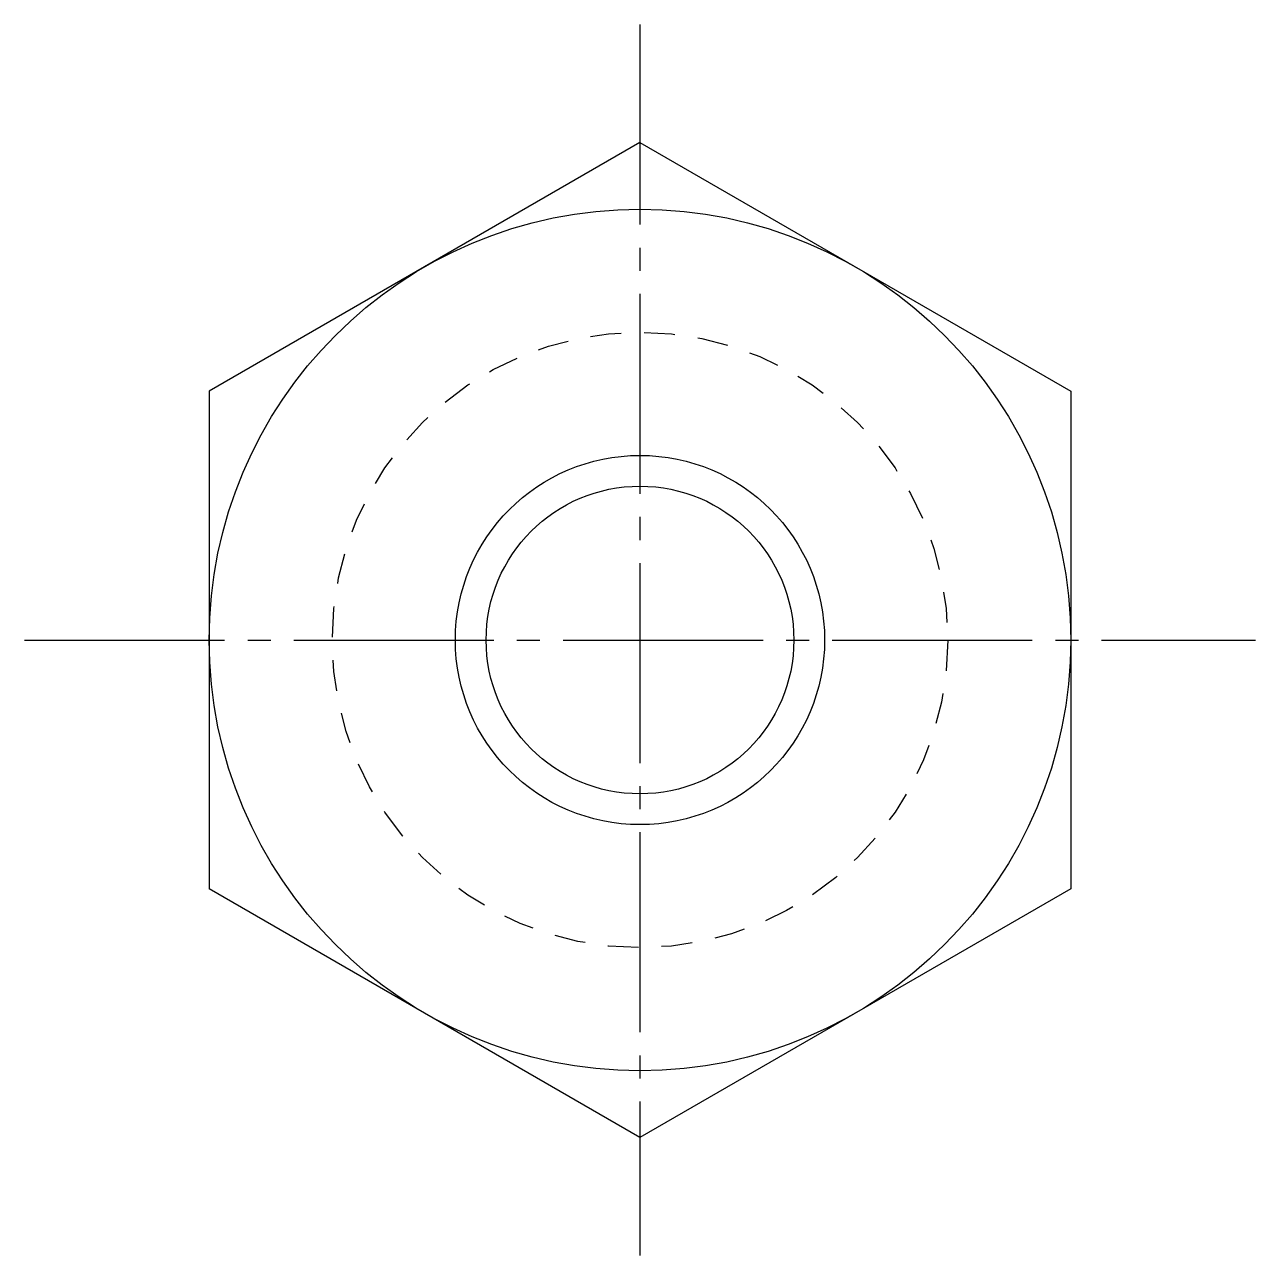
# Model space of a CAD drawing. Extents: x 21 to 329, y 20 to 209.
# Drawn here: x 234.38 to 254.38, y 188.52 to 208.52 of the extents above.
import ezdxf

# ---------------------------------------------------------------- set-up
doc = ezdxf.new("R2010")
doc.units = 0
doc.header["$LTSCALE"] = 0.25
doc.linetypes.add('CENTER', pattern=[17.5, 13, -1.5, 1.5, -1.5])
doc.linetypes.add('DASHED', pattern=[3.5, 2, -1.5])
doc.layers.get('0').update_dxf_attribs({"linetype": 'CONTINUOUS'})
doc.layers.add('CENTER', color=1, linetype='CENTER')

msp = doc.modelspace()

# ---------------------------------------------------------------- linework, layer by layer
for p, q in [((244.378, 206.605), (237.378, 202.564)), ((244.378, 206.605), (251.378, 202.564)), ((242.628, 205.595), (242.628, 205.595)), ((240.878, 204.584), (240.878, 204.584)), ((237.378, 202.564), (237.378, 194.481)), ((251.378, 202.564), (251.378, 194.481)), ((244.378, 190.439), (237.378, 194.481)), ((251.378, 194.481), (244.378, 190.439))]:
    msp.add_line(p, q)
for radius in [7, 2.5]:
    msp.add_circle((244.378, 198.522), radius)
at = {"color": 3, "linetype": 'DASHED'}
msp.add_circle((244.378, 198.522), 5, dxfattribs=at)
at = {"color": 3}
msp.add_circle((244.378, 198.522), 3, dxfattribs=at)
at = {"layer": 'CENTER', "color": 1, "linetype": 'CENTER'}
for p, q in [((244.378, 208.522), (244.378, 188.522)), ((234.378, 198.522), (254.378, 198.522))]:
    msp.add_line(p, q, dxfattribs=at)

doc.saveas('drawing.dxf')
